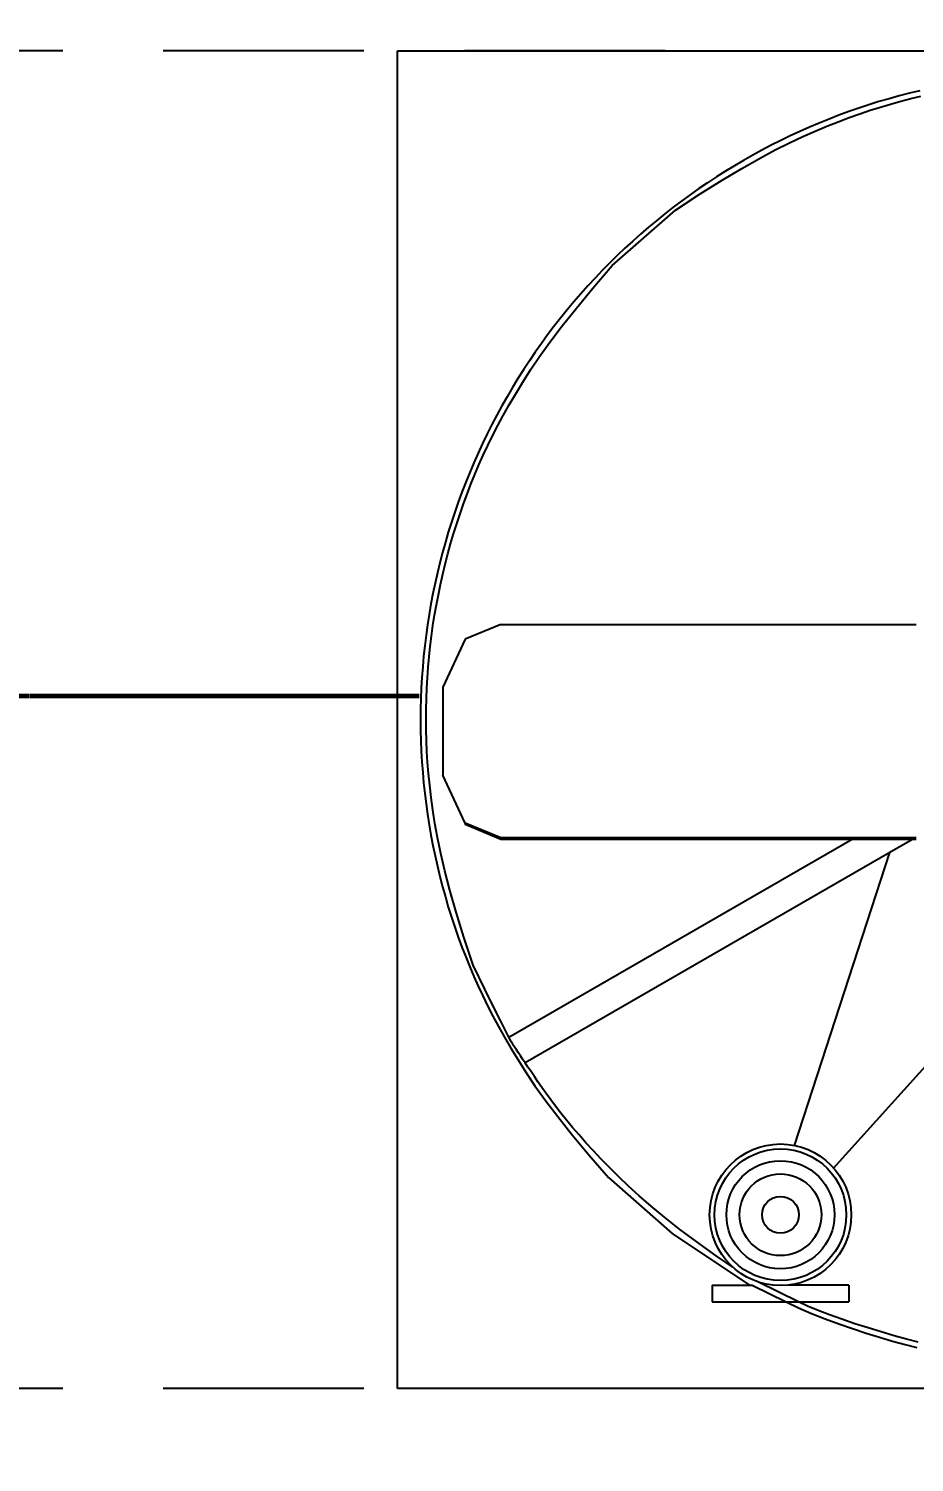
# Model space of a CAD drawing. Header units: inches. Extents: x -12025 to 97113, y -19657 to 37367.
# Drawn here: x 13795 to 14126, y 4702 to 5238 of the extents above; entities that cross this region are included whole.
import ezdxf

# ---------------------------------------------------------------- set-up
doc = ezdxf.new("R2010")
doc.units = ezdxf.units.IN
doc.header["$MEASUREMENT"] = 0
doc.linetypes.add('( Hidden )', pattern=[0.375, 0.25, -0.125])
doc.layers.add('Edges', color=7, linetype='Continuous')
doc.layers.add('Notes', color=50, linetype='( Hidden )', lineweight=60)
doc.styles.add('dD-RS', font='romans.shx', dxfattribs={"width": 0.8})
doc.styles.get("Standard").update_dxf_attribs({"font": 'arial.ttf'})
doc.dimstyles.new('Dimm', dxfattribs={"dimtxt": 0.1205, "dimasz": 0.1775, "dimexe": 0.18, "dimexo": 0.0625, "dimgap": 0.09, "dimtad": 2, "dimdec": 0, "dimzin": 0, "dimdsep": 46, "dimtxsty": 'Standard', "dimblk": 'ARCHTICK', "dimcen": 0.09, "dimdle": 0.1, "dimclrd": 1, "dimclre": 1, "dimclrt": 1, "dimadec": 0, "dimazin": 0, "dimtfac": 1, "dimtdec": 0, "dimtofl": 0, "dimtmove": 0, "dimatfit": 3, "dimldrblk": 'DOT', "dimfxl": 1, "dimtolj": 1, "dimtzin": 0, "dimarcsym": 0})

# ---------------------------------------------------------------- blocks, each defined once
blk = doc.blocks.new('industrial exhaust fan fr')
at = {"layer": 'Edges'}
for p, q in [((-25, 38), (25, 38)), ((-25, -12), (-25, 38)), ((-16.971, 29.971), (-14.61, 32.04)), ((-21.132, 16.557), (-22.465, 16.005)), ((-21.132, 16.557), (-5.615, 16.557)), ((-22.465, 16.005), (-23.303, 14.209)), ((-23.303, 14.209), (-23.303, 10.924)), ((-22.465, 9.128), (-23.303, 10.924)), ((-21.132, 8.575), (-22.465, 9.128)), ((-22.465, 9.128), (-22.465, 9.075)), ((-21.132, 8.522), (-22.465, 9.075)), ((-21.132, 8.575), (-21.132, 8.522)), ((-5.615, 8.575), (-21.132, 8.575)), ((-8.006, 8.522), (-21.132, 8.522)), ((-8.006, 8.522), (-20.84, 1.112)), ((-5.756, 8.522), (-8.006, 8.522)), ((-5.756, 8.522), (-6.602, 8.034)), ((-5.615, 8.522), (-5.756, 8.522)), ((-6.602, 8.034), (-20.228, 0.167)), ((-10.167, -2.917), (-6.602, 8.034)), ((-8.701, -3.764), (-0.009, 5.901)), ((-14.736, -6.205), (-11.84, -8.14)), ((-10.012, -8.765), (-11.512, -8.025)), ((-13.243, -8.14), (-13.243, -8.765)), ((-13.243, -8.14), (-11.747, -8.14)), ((-11.747, -8.14), (-10.479, -8.765)), ((-8.132, -8.14), (-10.388, -8.14)), ((-8.132, -8.14), (-8.132, -8.765)), ((-13.243, -8.765), (-10.479, -8.765)), ((-10.479, -8.765), (-10.012, -8.765)), ((-10.012, -8.765), (-8.132, -8.765)), ((25, -12), (-25, -12))]:
    blk.add_line(p, q, dxfattribs=at)
for points in [[(-10.479, -8.765), (-10.011, -8.985), (-9.522, -9.197), (-9.019, -9.398), (-8.508, -9.589), (-7.994, -9.768), (-7.483, -9.935), (-6.982, -10.09), (-6.497, -10.231), (-6.032, -10.358), (-5.587, -10.472)], [(-5.481, 36.507), (-5.865, 36.415), (-6.247, 36.316), (-6.628, 36.21), (-7.007, 36.099), (-7.384, 35.981), (-7.759, 35.857), (-8.132, 35.727), (-8.503, 35.591), (-8.871, 35.449), (-9.237, 35.301), (-9.601, 35.147), (-9.962, 34.986), (-10.32, 34.821), (-10.676, 34.649), (-11.029, 34.471), (-11.379, 34.288), (-11.725, 34.099), (-12.069, 33.904), (-12.409, 33.704), (-12.747, 33.498), (-13.08, 33.287), (-13.41, 33.07), (-13.737, 32.848), (-14.06, 32.621), (-14.379, 32.388), (-14.694, 32.15), (-15.006, 31.907), (-15.313, 31.659), (-15.616, 31.406), (-15.915, 31.148), (-16.21, 30.885), (-16.501, 30.617), (-16.787, 30.345), (-17.068, 30.068), (-17.345, 29.787), (-17.617, 29.501), (-17.885, 29.21), (-18.148, 28.915), (-18.406, 28.616), (-18.659, 28.313), (-18.907, 28.006), (-19.15, 27.694), (-19.388, 27.379), (-19.621, 27.06), (-19.848, 26.737), (-20.07, 26.41), (-20.287, 26.08), (-20.498, 25.747), (-20.704, 25.409), (-20.904, 25.069), (-21.099, 24.725), (-21.288, 24.379), (-21.471, 24.029), (-21.649, 23.676), (-21.821, 23.32), (-21.986, 22.962), (-22.147, 22.601), (-22.301, 22.237), (-22.449, 21.871), (-22.591, 21.503), (-22.727, 21.132), (-22.857, 20.759), (-22.981, 20.384), (-23.099, 20.007), (-23.21, 19.628), (-23.316, 19.247), (-23.415, 18.865), (-23.507, 18.481), (-23.594, 18.096), (-23.674, 17.709), (-23.748, 17.321), (-23.816, 16.932), (-23.877, 16.542), (-23.932, 16.151), (-23.98, 15.759), (-24.022, 15.366), (-24.057, 14.973), (-24.086, 14.579), (-24.109, 14.184), (-24.125, 13.79), (-24.135, 13.395), (-24.138, 13), (-24.135, 12.605), (-24.125, 12.21), (-24.109, 11.816), (-24.086, 11.421), (-24.057, 11.027), (-24.022, 10.634), (-23.98, 10.241), (-23.932, 9.849), (-23.877, 9.458), (-23.816, 9.068), (-23.748, 8.679), (-23.674, 8.291), (-23.594, 7.904), (-23.507, 7.519), (-23.415, 7.135), (-23.316, 6.753), (-23.21, 6.372), (-23.099, 5.993), (-22.981, 5.616), (-22.857, 5.241), (-22.727, 4.868), (-22.591, 4.497), (-22.449, 4.129), (-22.301, 3.763), (-22.146, 3.399), (-21.984, 3.035), (-21.813, 2.668), (-21.63, 2.297), (-21.435, 1.918), (-21.226, 1.529), (-21.001, 1.128), (-20.758, 0.712), (-20.493, 0.277), (-20.198, -0.185), (-19.86, -0.686), (-19.468, -1.234), (-19.009, -1.841), (-18.472, -2.517), (-17.845, -3.272), (-17.117, -4.117)], [(-14.61, 32.04), (-13.686, 32.647), (-12.863, 33.165), (-12.129, 33.606), (-11.472, 33.978), (-10.882, 34.293), (-10.347, 34.561), (-9.854, 34.791), (-9.393, 34.994), (-8.952, 35.179), (-8.529, 35.349), (-8.12, 35.504), (-7.722, 35.647), (-7.333, 35.778), (-6.951, 35.899), (-6.572, 36.011), (-6.194, 36.116), (-5.815, 36.214), (-5.437, 36.306)], [(-5.539, -10.271), (-5.981, -10.158), (-6.442, -10.032), (-6.922, -9.893), (-7.413, -9.742), (-7.905, -9.583), (-8.388, -9.419), (-8.85, -9.252), (-9.282, -9.085), (-9.673, -8.922), (-10.012, -8.765)], [(-22.173, 3.816), (-22.52, 4.866), (-22.807, 5.795), (-23.043, 6.618), (-23.233, 7.348), (-23.384, 7.999), (-23.504, 8.586), (-23.599, 9.121), (-23.676, 9.62), (-23.741, 10.093), (-23.795, 10.546), (-23.839, 10.982), (-23.874, 11.403), (-23.9, 11.812), (-23.918, 12.213), (-23.928, 12.608), (-23.932, 13), (-23.928, 13.392), (-23.919, 13.783), (-23.903, 14.174), (-23.88, 14.565), (-23.851, 14.956), (-23.816, 15.346), (-23.775, 15.735), (-23.727, 16.124), (-23.673, 16.511), (-23.612, 16.898), (-23.545, 17.284), (-23.472, 17.669), (-23.392, 18.052), (-23.306, 18.434), (-23.214, 18.815), (-23.116, 19.194), (-23.012, 19.571), (-22.901, 19.947), (-22.784, 20.321), (-22.661, 20.693), (-22.533, 21.062), (-22.398, 21.43), (-22.257, 21.795), (-22.11, 22.158), (-21.957, 22.519), (-21.796, 22.88), (-21.626, 23.244), (-21.445, 23.612), (-21.252, 23.988), (-21.044, 24.373), (-20.821, 24.771), (-20.58, 25.183), (-20.318, 25.614), (-20.026, 26.073), (-19.69, 26.569), (-19.301, 27.113), (-18.846, 27.714), (-18.314, 28.385), (-17.693, 29.133), (-16.971, 29.971)], [(-12.464, -7.472), (-13.089, -7.046), (-13.818, -6.527), (-14.459, -6.048), (-15.024, -5.605), (-15.521, -5.193), (-15.964, -4.807), (-16.362, -4.443), (-16.725, -4.095), (-17.065, -3.759), (-17.382, -3.434), (-17.679, -3.121), (-17.956, -2.818), (-18.215, -2.526), (-18.457, -2.243), (-18.683, -1.971), (-18.893, -1.707), (-19.09, -1.454), (-19.274, -1.209), (-19.444, -0.976), (-19.603, -0.754), (-19.749, -0.543), (-19.884, -0.345), (-20.009, -0.161), (-20.123, 0.009), (-20.227, 0.165), (-20.321, 0.307), (-20.407, 0.435), (-20.483, 0.55), (-20.551, 0.652), (-20.61, 0.742), (-20.662, 0.821), (-20.706, 0.889), (-20.745, 0.952), (-20.792, 1.037), (-20.865, 1.176), (-20.979, 1.401), (-21.151, 1.746), (-21.396, 2.241), (-21.732, 2.921), (-22.173, 3.816)], [(-17.117, -4.117), (-14.736, -6.205)]]:
    blk.add_lwpolyline(points, dxfattribs=at)
for radius in [2.646, 2.461, 2.02, 1.528, 0.688]:
    blk.add_circle((-10.688, -5.511), radius, dxfattribs=at)
blk = doc.blocks.new('_ArchTick')
at = {"color": 0, "linetype": 'ByBlock', "const_width": 0.15}
blk.add_lwpolyline([(-0.5, -0.5), (0.5, 0.5)], dxfattribs=at)
blk = doc.blocks.new('*D63')
at = {"color": 1, "linetype": '( Hidden )', "lineweight": -2, "ltscale": 300, "transparency": 16777216}
for p, q in [((14033.19, 6249.27), (13158.57, 6249.27)), ((13158.75, 5229.67), (13158.75, 6249.27)), ((14033.19, 5229.67), (13158.57, 5229.67))]:
    blk.add_line(p, q, dxfattribs=at)
at = {"layer": 'Defpoints', "color": 0, "linetype": '( Hidden )', "ltscale": 300, "transparency": 16777216}
for p in [(13158.75, 6249.27), (14183.19, 6249.27), (14183.19, 5229.67)]:
    blk.add_point(p, dxfattribs=at)
at = {"color": 1, "linetype": '( Hidden )', "lineweight": -2, "ltscale": 300, "transparency": 16777216, "xscale": 50, "yscale": 50, "zscale": 50}
for p, rotation in [((13158.75, 6249.27), 90), ((13158.75, 5229.67), 270)]:
    blk.add_blockref('_ArchTick', p, dxfattribs=dict(at, rotation=rotation))
at = {"color": 1, "linetype": '( Hidden )', "ltscale": 300, "transparency": 16777216, "insert": (13068.75, 5739.47), "char_height": 80, "attachment_point": 5, "rotation": 90, "style": 'dD-RS'}
blk.add_mtext('\\A1;1020', dxfattribs=at)
blk = doc.blocks.new('_Dot')
at = {"color": 0, "linetype": 'ByBlock', "lineweight": -2}
blk.add_line((-0.5, 0), (-1, 0), dxfattribs=at)
at = {"color": 0, "linetype": 'ByBlock', "const_width": 0.5}
blk.add_lwpolyline([(-0.25, 0, 1), (0.25, 0, 1)], format="xyb", close=True, dxfattribs=at)
blk = doc.blocks.new('*D64')
at = {"color": 1, "linetype": '( Hidden )', "lineweight": -2, "ltscale": 300, "transparency": 16777216}
for p, q in [((14033.19, 5229.67), (13158.57, 5229.67)), ((13158.75, 5229.67), (13158.75, 4729.67)), ((14033.19, 4729.67), (13158.57, 4729.67))]:
    blk.add_line(p, q, dxfattribs=at)
at = {"layer": 'Defpoints', "color": 0, "linetype": '( Hidden )', "ltscale": 300, "transparency": 16777216}
for p in [(14183.19, 5229.67), (13158.75, 4729.67), (14183.19, 4729.67)]:
    blk.add_point(p, dxfattribs=at)
at = {"color": 1, "linetype": '( Hidden )', "lineweight": -2, "ltscale": 300, "transparency": 16777216, "xscale": 50, "yscale": 50, "zscale": 50}
for p, rotation in [((13158.75, 5229.67), 90), ((13158.75, 4729.67), 270)]:
    blk.add_blockref('_ArchTick', p, dxfattribs=dict(at, rotation=rotation))
at = {"color": 1, "linetype": '( Hidden )', "ltscale": 300, "transparency": 16777216, "insert": (13068.75, 4979.67), "char_height": 80, "attachment_point": 5, "rotation": 90, "style": 'dD-RS'}
blk.add_mtext('\\A1;500', dxfattribs=at)

msp = doc.modelspace()

# ---------------------------------------------------------------- linework, layer by layer
at = {"layer": 'Notes'}
msp.add_lwpolyline([(13941.26, 4988.43), (13352.62, 4988.43), (12876.87, 5367.84), (12129.67, 5367.84)], dxfattribs=at)

# ---------------------------------------------------------------- block references
at = {"xscale": 9.999999999999996, "yscale": 9.999999999999996, "zscale": 9.999999999999996}
msp.add_blockref('industrial exhaust fan fr', (14183.19, 4849.67), dxfattribs=at)

# ---------------------------------------------------------------- dimensions: what is measured, and where the dimension line sits
at = {"color": 1, "linetype": '( Hidden )', "ltscale": 300}
for base, p2, picture, middle in [((13158.75, 6249.27), (14183.19, 6249.27), '*D63', (13068.75, 5739.47)), ((13158.75, 4729.67), (14183.19, 4729.67), '*D64', (13068.75, 4979.67))]:
    dim = msp.add_linear_dim(base=base, p1=(14183.19, 5229.67), p2=p2, angle=90, dimstyle='Dimm', override={"dimtxt": 80, "dimasz": 50, "dimexo": 150, "dimgap": 50, "dimtxsty": 'dD-RS', "dimdle": 0}, dxfattribs=at)
    dim.commit()
    dim.dimension.update_dxf_attribs({"geometry": picture, "text_midpoint": middle})

doc.saveas('drawing.dxf')
